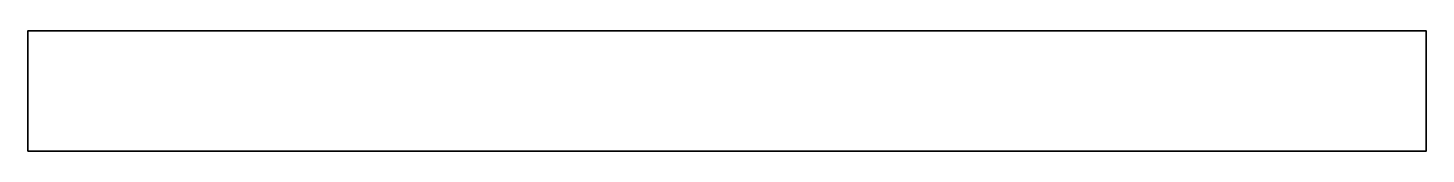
# Model space of a CAD drawing. Header units: inches. Extents: x 0 to 559, y 229 to 277.
import ezdxf

# ---------------------------------------------------------------- set-up
doc = ezdxf.new("R2010")
doc.units = ezdxf.units.IN
doc.header["$MEASUREMENT"] = 0
doc.layers.add('Layer 1', color=7, linetype='Continuous')

msp = doc.modelspace()

# ---------------------------------------------------------------- linework, layer by layer
at = {"layer": 'Layer 1', "color": 5, "lineweight": 35, "true_color": 0x0000ff}
msp.add_lwpolyline([(0, 229.18), (0, 277.28), (558.68, 277.28), (558.68, 229.18), (0, 229.18)], dxfattribs=at)

doc.saveas('drawing.dxf')
